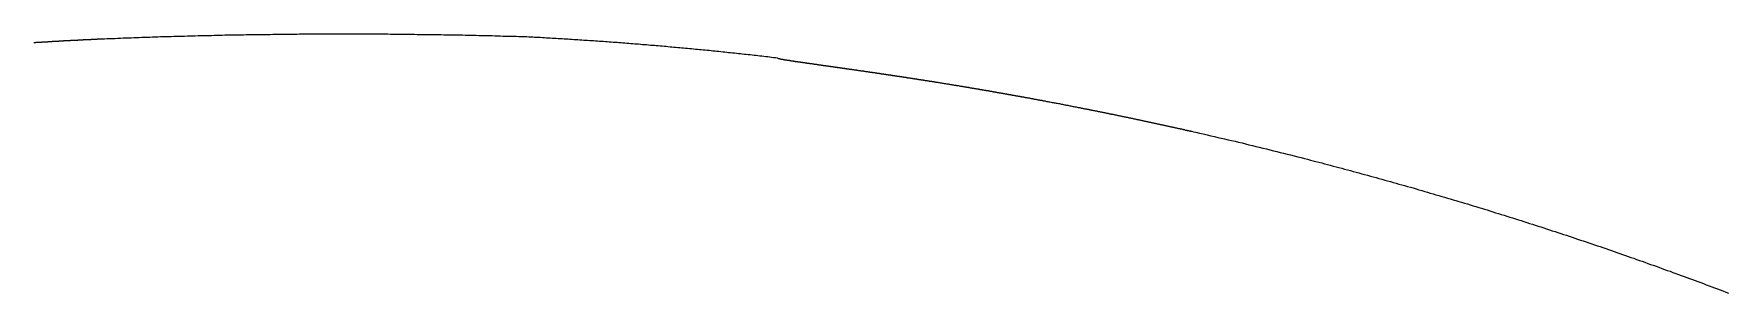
# Model space of a CAD drawing. Header units: millimetres. Extents: x 0 to 2438, y 0 to 1219.
# Drawn here: x 785.38 to 798.54, y 121.12 to 123.13 of the extents above; entities that cross this region are included whole.
import ezdxf

# ---------------------------------------------------------------- set-up
doc = ezdxf.new("R2010")
doc.units = ezdxf.units.MM
doc.layers.add('CUT', color=7, linetype='Continuous')

msp = doc.modelspace()

# ---------------------------------------------------------------- linework, layer by layer
at = {"layer": 'CUT'}
msp.add_lwpolyline([(785.377, 123.064), (785.378, 123.065), (785.379, 123.065), (785.38, 123.065), (785.381, 123.065), (785.383, 123.065), (785.384, 123.065), (785.385, 123.065), (785.386, 123.065), (785.387, 123.065), (785.388, 123.065), (785.39, 123.065), (785.392, 123.065), (785.393, 123.066), (785.396, 123.066), (785.398, 123.066), (785.4, 123.066), (785.402, 123.066), (785.404, 123.066), (785.406, 123.066), (785.408, 123.066), (785.41, 123.067), (785.412, 123.067), (785.414, 123.067), (785.416, 123.067), (785.418, 123.067), (785.42, 123.067), (785.422, 123.067), (785.424, 123.067), (785.426, 123.068), (785.428, 123.068), (785.43, 123.068), (785.432, 123.068), (785.434, 123.068), (785.436, 123.068), (785.438, 123.068), (785.44, 123.068), (785.442, 123.069), (785.444, 123.069), (785.446, 123.069), (785.448, 123.069), (785.45, 123.069), (785.452, 123.069), (785.454, 123.069), (785.455, 123.069), (785.456, 123.069), (785.456, 123.07), (785.457, 123.07), (785.458, 123.07), (785.458, 123.07), (785.459, 123.07), (785.46, 123.07), (785.461, 123.07), (785.462, 123.07), (785.462, 123.07), (785.463, 123.07), (785.464, 123.07), (785.465, 123.07), (785.466, 123.07), (785.466, 123.07), (785.467, 123.07), (785.468, 123.07), (785.469, 123.07), (785.47, 123.07), (785.47, 123.07), (785.471, 123.07), (785.472, 123.071), (785.473, 123.071), (785.474, 123.071), (785.474, 123.071), (785.475, 123.071), (785.476, 123.071), (785.477, 123.071), (785.478, 123.071), (785.478, 123.071), (785.479, 123.071), (785.48, 123.071), (785.481, 123.071), (785.482, 123.071), (785.482, 123.071), (785.483, 123.071), (785.484, 123.071), (785.485, 123.071), (785.486, 123.071), (785.486, 123.071), (785.487, 123.071), (785.488, 123.072), (785.489, 123.072), (785.49, 123.072), (785.49, 123.072), (785.491, 123.072), (785.492, 123.072), (785.493, 123.072), (785.494, 123.072), (785.495, 123.072), (785.495, 123.072), (785.496, 123.072), (785.497, 123.072), (785.498, 123.072), (785.499, 123.072), (785.499, 123.072), (785.5, 123.072), (785.501, 123.072), (785.502, 123.072), (785.503, 123.072), (785.503, 123.072), (785.504, 123.072), (785.505, 123.073), (785.506, 123.073), (785.507, 123.073), (785.507, 123.073), (785.508, 123.073), (785.509, 123.073), (785.51, 123.073), (785.511, 123.073), (785.511, 123.073), (785.512, 123.073), (785.513, 123.073), (785.514, 123.073), (785.515, 123.073), (785.515, 123.073), (785.516, 123.073), (785.517, 123.073), (785.518, 123.073), (785.519, 123.073), (785.519, 123.073), (785.52, 123.073), (785.521, 123.073), (785.522, 123.074), (785.523, 123.074), (785.523, 123.074), (785.524, 123.074), (785.525, 123.074), (785.526, 123.074), (785.527, 123.074), (785.527, 123.074), (785.528, 123.074), (785.529, 123.074), (785.53, 123.074), (785.531, 123.074), (785.532, 123.074), (785.533, 123.074), (785.535, 123.074), (785.537, 123.074), (785.538, 123.075), (785.54, 123.075), (785.541, 123.075), (785.543, 123.075), (785.544, 123.075), (785.546, 123.075), (785.548, 123.075), (785.549, 123.075), (785.551, 123.075), (785.552, 123.075), (785.554, 123.075), (785.555, 123.076), (785.557, 123.076), (785.558, 123.076), (785.56, 123.076), (785.561, 123.076), (785.563, 123.076), (785.565, 123.076), (785.566, 123.076), (785.568, 123.076), (785.569, 123.076), (785.571, 123.076), (785.572, 123.077), (785.574, 123.077), (785.576, 123.077), (785.577, 123.077), (785.579, 123.077), (785.58, 123.077), (785.581, 123.077), (785.582, 123.077), (785.582, 123.077), (785.583, 123.077), (785.584, 123.077), (785.584, 123.077), (785.585, 123.077), (785.586, 123.077), (785.587, 123.077), (785.588, 123.077), (785.588, 123.077), (785.589, 123.077), (785.59, 123.078), (785.59, 123.078), (785.591, 123.078), (785.592, 123.078), (785.593, 123.078), (785.593, 123.078), (785.594, 123.078), (785.595, 123.078), (785.596, 123.078), (785.596, 123.078), (785.597, 123.078), (785.598, 123.078), (785.599, 123.078), (785.599, 123.078), (785.6, 123.078), (785.601, 123.078), (785.602, 123.078), (785.602, 123.078), (785.603, 123.078), (785.604, 123.078), (785.605, 123.078), (785.605, 123.078), (785.606, 123.078), (785.607, 123.078), (785.608, 123.079), (785.608, 123.079), (785.609, 123.079), (785.61, 123.079), (785.611, 123.079), (785.611, 123.079), (785.612, 123.079), (785.613, 123.079), (785.614, 123.079), (785.614, 123.079), (785.615, 123.079), (785.616, 123.079), (785.617, 123.079), (785.617, 123.079), (785.618, 123.079), (785.619, 123.079), (785.62, 123.079), (785.62, 123.079), (785.621, 123.079), (785.622, 123.079), (785.623, 123.079), (785.623, 123.079), (785.624, 123.079), (785.625, 123.079), (785.626, 123.08), (785.626, 123.08), (785.627, 123.08), (785.628, 123.08), (785.628, 123.08), (785.629, 123.08), (785.63, 123.08), (785.631, 123.08), (785.631, 123.08), (785.632, 123.08), (785.633, 123.08), (785.634, 123.08), (785.634, 123.08), (785.635, 123.08), (785.636, 123.08), (785.637, 123.08), (785.637, 123.08), (785.638, 123.08), (785.639, 123.08), (785.64, 123.08), (785.64, 123.08), (785.641, 123.08), (785.642, 123.08), (785.643, 123.08), (785.643, 123.08), (785.644, 123.081), (785.645, 123.081), (785.646, 123.081), (785.646, 123.081), (785.647, 123.081), (785.648, 123.081), (785.649, 123.081), (785.649, 123.081), (785.65, 123.081), (785.651, 123.081), (785.652, 123.081), (785.653, 123.081), (785.654, 123.081), (785.656, 123.081), (785.657, 123.081), (785.659, 123.081), (785.66, 123.081), (785.662, 123.081), (785.663, 123.082), (785.664, 123.082), (785.666, 123.082), (785.667, 123.082), (785.669, 123.082), (785.67, 123.082), (785.672, 123.082), (785.673, 123.082), (785.674, 123.082), (785.676, 123.082), (785.677, 123.082), (785.679, 123.082), (785.68, 123.082), (785.682, 123.083), (785.683, 123.083), (785.684, 123.083), (785.686, 123.083), (785.687, 123.083), (785.689, 123.083), (785.69, 123.083), (785.692, 123.083), (785.693, 123.083), (785.695, 123.083), (785.696, 123.083), (785.697, 123.083), (785.698, 123.083), (785.699, 123.083), (785.699, 123.083), (785.7, 123.084), (785.701, 123.084), (785.701, 123.084), (785.702, 123.084), (785.703, 123.084), (785.704, 123.084), (785.704, 123.084), (785.705, 123.084), (785.706, 123.084), (785.706, 123.084), (785.707, 123.084), (785.708, 123.084), (785.708, 123.084), (785.709, 123.084), (785.71, 123.084), (785.71, 123.084), (785.711, 123.084), (785.712, 123.084), (785.712, 123.084), (785.713, 123.084), (785.714, 123.084), (785.714, 123.084), (785.715, 123.084), (785.716, 123.084), (785.717, 123.084), (785.717, 123.084), (785.718, 123.084), (785.719, 123.084), (785.719, 123.084), (785.72, 123.085), (785.721, 123.085), (785.721, 123.085), (785.722, 123.085), (785.723, 123.085), (785.723, 123.085), (785.724, 123.085), (785.725, 123.085), (785.725, 123.085), (785.726, 123.085), (785.727, 123.085), (785.728, 123.085), (785.728, 123.085), (785.729, 123.085), (785.73, 123.085), (785.73, 123.085), (785.731, 123.085), (785.732, 123.085), (785.732, 123.085), (785.733, 123.085), (785.734, 123.085), (785.734, 123.085), (785.735, 123.085), (785.736, 123.085), (785.736, 123.085), (785.737, 123.085), (785.738, 123.085), (785.738, 123.085), (785.739, 123.085), (785.74, 123.086), (785.741, 123.086), (785.741, 123.086), (785.742, 123.086), (785.743, 123.086), (785.743, 123.086), (785.744, 123.086), (785.745, 123.086), (785.745, 123.086), (785.746, 123.086), (785.747, 123.086), (785.747, 123.086), (785.748, 123.086), (785.749, 123.086), (785.749, 123.086), (785.75, 123.086), (785.751, 123.086), (785.751, 123.086), (785.752, 123.086), (785.753, 123.086), (785.754, 123.086), (785.754, 123.086), (785.755, 123.086), (785.756, 123.086), (785.756, 123.086), (785.757, 123.086), (785.758, 123.086), (785.758, 123.086), (785.759, 123.086), (785.76, 123.086), (785.76, 123.087), (785.761, 123.087), (785.762, 123.087), (785.762, 123.087), (785.763, 123.087), (785.764, 123.087), (785.765, 123.087), (785.767, 123.087), (785.768, 123.087), (785.769, 123.087), (785.771, 123.087), (785.772, 123.087), (785.773, 123.087), (785.774, 123.087), (785.776, 123.087), (785.777, 123.087), (785.778, 123.087), (785.779, 123.087), (785.781, 123.088), (785.782, 123.088), (785.783, 123.088), (785.784, 123.088), (785.786, 123.088), (785.787, 123.088), (785.788, 123.088), (785.789, 123.088), (785.791, 123.088), (785.792, 123.088), (785.793, 123.088), (785.794, 123.088), (785.796, 123.088), (785.797, 123.088), (785.798, 123.088), (785.799, 123.088), (785.801, 123.088), (785.802, 123.089), (785.803, 123.089), (785.804, 123.089), (785.804, 123.089), (785.805, 123.089), (785.805, 123.089), (785.806, 123.089), (785.806, 123.089), (785.807, 123.089), (785.808, 123.089), (785.808, 123.089), (785.809, 123.089), (785.809, 123.089), (785.81, 123.089), (785.81, 123.089), (785.811, 123.089), (785.812, 123.089), (785.812, 123.089), (785.813, 123.089), (785.813, 123.089), (785.814, 123.089), (785.814, 123.089), (785.815, 123.089), (785.816, 123.089), (785.816, 123.089), (785.817, 123.089), (785.817, 123.089), (785.818, 123.089), (785.818, 123.089), (785.819, 123.089), (785.82, 123.089), (785.82, 123.089), (785.821, 123.089), (785.821, 123.089), (785.822, 123.089), (785.822, 123.089), (785.823, 123.089), (785.823, 123.089), (785.824, 123.09), (785.825, 123.09), (785.825, 123.09), (785.826, 123.09), (785.826, 123.09), (785.827, 123.09), (785.827, 123.09), (785.828, 123.09), (785.829, 123.09), (785.829, 123.09), (785.83, 123.09), (785.83, 123.09), (785.831, 123.09), (785.831, 123.09), (785.832, 123.09), (785.833, 123.09), (785.833, 123.09), (785.834, 123.09), (785.834, 123.09), (785.835, 123.09), (785.835, 123.09), (785.836, 123.09), (785.836, 123.09), (785.837, 123.09), (785.838, 123.09), (785.838, 123.09), (785.839, 123.09), (785.839, 123.09), (785.84, 123.09), (785.84, 123.09), (785.841, 123.09), (785.842, 123.09), (785.842, 123.09), (785.843, 123.09), (785.843, 123.09), (785.844, 123.09), (785.844, 123.09), (785.845, 123.09), (785.845, 123.09), (785.846, 123.09), (785.847, 123.091), (785.847, 123.091), (785.848, 123.091), (785.848, 123.091), (785.849, 123.091), (785.849, 123.091), (785.85, 123.091), (785.851, 123.091), (785.851, 123.091), (785.852, 123.091), (785.852, 123.091), (785.853, 123.091), (785.853, 123.091), (785.854, 123.091), (785.855, 123.091), (785.855, 123.091), (785.856, 123.091), (785.856, 123.091), (785.857, 123.091), (785.857, 123.091), (785.858, 123.091), (785.859, 123.091), (785.859, 123.091), (785.86, 123.091), (785.86, 123.091), (785.861, 123.091), (785.862, 123.091), (785.862, 123.091), (785.863, 123.091), (785.864, 123.091), (785.864, 123.091), (785.865, 123.091), (785.865, 123.091), (785.866, 123.091), (785.867, 123.091), (785.867, 123.091), (785.868, 123.091), (785.869, 123.091), (785.869, 123.091), (785.87, 123.092), (785.87, 123.092), (785.871, 123.092), (785.872, 123.092), (785.872, 123.092), (785.873, 123.092), (785.873, 123.092), (785.874, 123.092), (785.875, 123.092), (785.875, 123.092), (785.876, 123.092), (785.877, 123.092), (785.877, 123.092), (785.877, 123.092), (785.877, 123.092), (785.877, 123.092), (785.878, 123.092), (785.878, 123.092), (785.878, 123.092), (785.878, 123.092), (785.878, 123.092), (785.878, 123.092), (785.878, 123.092), (785.878, 123.092), (785.878, 123.092), (785.878, 123.092), (785.878, 123.092), (785.878, 123.092), (785.878, 123.092), (785.878, 123.092), (785.878, 123.092), (785.878, 123.092), (785.878, 123.092), (785.879, 123.092), (785.879, 123.092), (785.879, 123.092), (785.879, 123.092), (785.879, 123.092), (785.879, 123.092), (785.879, 123.092), (785.879, 123.092), (785.879, 123.092), (785.879, 123.092), (785.879, 123.092), (785.879, 123.092), (785.879, 123.092), (785.879, 123.092), (785.879, 123.092), (785.879, 123.092), (785.88, 123.092), (785.88, 123.092), (785.88, 123.092), (785.88, 123.092), (785.88, 123.092), (785.88, 123.092), (785.88, 123.092), (785.88, 123.092), (785.88, 123.092), (785.88, 123.092), (785.88, 123.092), (785.88, 123.092), (785.88, 123.092), (785.88, 123.092), (785.88, 123.092), (785.88, 123.092), (785.88, 123.092), (785.881, 123.092), (785.881, 123.092), (785.881, 123.092), (785.881, 123.092), (785.881, 123.092), (785.881, 123.092), (785.881, 123.092), (785.881, 123.092), (785.881, 123.092), (785.881, 123.092), (785.881, 123.092), (785.881, 123.092), (785.881, 123.092), (785.881, 123.092), (785.881, 123.092), (785.881, 123.092), (785.882, 123.092), (785.882, 123.092), (785.882, 123.092), (785.882, 123.092), (785.882, 123.092), (785.882, 123.092), (785.882, 123.092), (785.882, 123.092), (785.882, 123.092), (785.882, 123.092), (785.882, 123.092), (785.882, 123.092), (785.882, 123.092), (785.882, 123.092), (785.882, 123.092), (785.882, 123.092), (785.883, 123.092), (785.883, 123.092), (785.883, 123.092), (785.883, 123.092), (785.883, 123.092), (785.883, 123.092), (785.883, 123.092), (785.883, 123.092), (785.883, 123.092), (785.883, 123.092), (785.883, 123.092), (785.883, 123.092), (785.883, 123.092), (785.883, 123.092), (785.883, 123.092), (785.883, 123.092), (785.883, 123.092), (785.884, 123.092), (785.884, 123.092), (785.884, 123.092), (785.884, 123.092), (785.884, 123.092), (785.884, 123.092), (785.884, 123.092), (785.884, 123.092), (785.884, 123.092), (785.884, 123.092), (785.884, 123.092), (785.884, 123.092), (785.884, 123.092), (785.884, 123.092), (785.884, 123.092), (785.884, 123.092), (785.885, 123.092), (785.885, 123.092), (785.905, 123.093), (785.926, 123.094), (785.947, 123.095), (785.968, 123.096), (785.989, 123.096), (786.009, 123.097), (786.03, 123.098), (786.051, 123.099), (786.072, 123.1), (786.092, 123.1), (786.113, 123.101), (786.134, 123.102), (786.155, 123.103), (786.176, 123.103), (786.196, 123.104), (786.217, 123.105), (786.238, 123.106), (786.259, 123.106), (786.28, 123.107), (786.3, 123.108), (786.321, 123.108), (786.342, 123.109), (786.363, 123.11), (786.384, 123.11), (786.404, 123.111), (786.425, 123.112), (786.446, 123.112), (786.467, 123.113), (786.488, 123.113), (786.508, 123.114), (786.529, 123.115), (786.55, 123.115), (786.571, 123.116), (786.592, 123.116), (786.612, 123.117), (786.633, 123.117), (786.654, 123.118), (786.675, 123.118), (786.696, 123.119), (786.716, 123.119), (786.737, 123.12), (786.758, 123.12), (786.779, 123.121), (786.8, 123.121), (786.82, 123.122), (786.841, 123.122), (786.862, 123.123), (786.883, 123.123), (786.903, 123.123), (786.924, 123.124), (786.945, 123.124), (786.966, 123.125), (786.987, 123.125), (787.007, 123.125), (787.028, 123.126), (787.049, 123.126), (787.07, 123.126), (787.091, 123.127), (787.111, 123.127), (787.132, 123.127), (787.153, 123.127), (787.174, 123.128), (787.195, 123.128), (787.215, 123.128), (787.236, 123.129), (787.257, 123.129), (787.278, 123.129), (787.299, 123.129), (787.319, 123.13), (787.34, 123.13), (787.361, 123.13), (787.382, 123.13), (787.403, 123.13), (787.423, 123.13), (787.444, 123.131), (787.465, 123.131), (787.486, 123.131), (787.507, 123.131), (787.527, 123.131), (787.548, 123.131), (787.569, 123.131), (787.59, 123.131), (787.61, 123.132), (787.631, 123.132), (787.652, 123.132), (787.673, 123.132), (787.694, 123.132), (787.714, 123.132), (787.735, 123.132), (787.756, 123.132), (787.777, 123.132), (787.798, 123.132), (787.818, 123.132), (787.839, 123.132), (787.86, 123.132), (787.881, 123.132), (787.902, 123.132), (787.922, 123.132), (787.943, 123.132), (787.964, 123.132), (787.985, 123.132), (788.006, 123.131), (788.026, 123.131), (788.047, 123.131), (788.068, 123.131), (788.089, 123.131), (788.11, 123.131), (788.13, 123.131), (788.151, 123.13), (788.172, 123.13), (788.193, 123.13), (788.213, 123.13), (788.234, 123.13), (788.255, 123.13), (788.276, 123.129), (788.297, 123.129), (788.317, 123.129), (788.338, 123.129), (788.359, 123.128), (788.38, 123.128), (788.401, 123.128), (788.421, 123.128), (788.442, 123.127), (788.463, 123.127), (788.484, 123.127), (788.505, 123.126), (788.525, 123.126), (788.546, 123.126), (788.567, 123.125), (788.588, 123.125), (788.608, 123.125), (788.629, 123.124), (788.65, 123.124), (788.671, 123.124), (788.692, 123.123), (788.712, 123.123), (788.733, 123.122), (788.754, 123.122), (788.775, 123.121), (788.796, 123.121), (788.816, 123.121), (788.837, 123.12), (788.858, 123.12), (788.879, 123.119), (788.899, 123.119), (788.92, 123.118), (788.941, 123.118), (788.962, 123.117), (788.983, 123.117), (789.003, 123.116), (789.024, 123.115), (789.045, 123.115), (789.066, 123.114), (789.087, 123.114), (789.107, 123.113), (789.128, 123.113), (789.149, 123.112), (789.17, 123.111), (789.19, 123.111), (789.211, 123.11), (789.227, 123.109), (789.242, 123.109), (789.257, 123.108), (789.272, 123.107), (789.288, 123.106), (789.303, 123.105), (789.318, 123.105), (789.333, 123.104), (789.349, 123.103), (789.364, 123.102), (789.379, 123.101), (789.394, 123.1), (789.41, 123.099), (789.425, 123.098), (789.44, 123.098), (789.455, 123.097), (789.471, 123.096), (789.486, 123.095), (789.501, 123.094), (789.517, 123.093), (789.532, 123.092), (789.547, 123.091), (789.562, 123.09), (789.578, 123.089), (789.593, 123.088), (789.608, 123.087), (789.623, 123.086), (789.639, 123.085), (789.654, 123.084), (789.669, 123.083), (789.684, 123.082), (789.7, 123.081), (789.715, 123.08), (789.73, 123.079), (789.745, 123.078), (789.761, 123.077), (789.776, 123.076), (789.791, 123.075), (789.806, 123.074), (789.822, 123.073), (789.837, 123.072), (789.852, 123.07), (789.867, 123.069), (789.883, 123.068), (789.898, 123.067), (789.913, 123.066), (789.928, 123.065), (789.944, 123.064), (789.959, 123.062), (789.974, 123.061), (789.989, 123.06), (790.005, 123.059), (790.02, 123.058), (790.035, 123.056), (790.05, 123.055), (790.066, 123.054), (790.081, 123.053), (790.096, 123.052), (790.111, 123.05), (790.127, 123.049), (790.142, 123.048), (790.157, 123.047), (790.172, 123.045), (790.188, 123.044), (790.203, 123.043), (790.218, 123.041), (790.233, 123.04), (790.248, 123.039), (790.264, 123.038), (790.279, 123.036), (790.294, 123.035), (790.309, 123.034), (790.325, 123.032), (790.34, 123.031), (790.355, 123.029), (790.37, 123.028), (790.386, 123.027), (790.401, 123.025), (790.416, 123.024), (790.431, 123.022), (790.446, 123.021), (790.462, 123.02), (790.477, 123.018), (790.492, 123.017), (790.507, 123.015), (790.523, 123.014), (790.538, 123.012), (790.553, 123.011), (790.568, 123.009), (790.583, 123.008), (790.599, 123.007), (790.614, 123.005), (790.629, 123.004), (790.644, 123.002), (790.659, 123), (790.675, 122.999), (790.69, 122.997), (790.705, 122.996), (790.72, 122.994), (790.735, 122.993), (790.751, 122.991), (790.766, 122.99), (790.781, 122.988), (790.796, 122.986), (790.811, 122.985), (790.827, 122.983), (790.842, 122.982), (790.857, 122.98), (790.872, 122.978), (790.887, 122.977), (790.903, 122.975), (790.918, 122.973), (790.933, 122.972), (790.948, 122.97), (790.963, 122.968), (790.979, 122.967), (790.994, 122.965), (791.009, 122.963), (791.024, 122.962), (791.039, 122.96), (791.055, 122.958), (791.07, 122.956), (791.085, 122.955), (791.1, 122.953), (791.115, 122.951), (791.13, 122.949), (791.146, 122.948), (791.161, 122.946), (791.161, 122.946), (791.161, 122.946), (791.161, 122.946), (791.161, 122.946), (791.161, 122.946), (791.161, 122.946), (791.161, 122.946), (791.161, 122.946), (791.161, 122.946), (791.161, 122.946), (791.161, 122.946), (791.161, 122.946), (791.161, 122.946), (791.161, 122.946), (791.161, 122.946), (791.161, 122.946), (791.161, 122.946), (791.161, 122.946), (791.161, 122.946), (791.161, 122.946), (791.161, 122.946), (791.161, 122.946), (791.161, 122.946), (791.161, 122.946), (791.161, 122.946), (791.161, 122.946), (791.161, 122.946), (791.161, 122.946), (791.161, 122.946), (791.161, 122.946), (791.161, 122.946), (791.161, 122.946), (791.161, 122.946), (791.161, 122.946), (791.161, 122.946), (791.161, 122.946), (791.161, 122.946), (791.161, 122.946), (791.16, 122.946), (791.16, 122.946), (791.16, 122.946), (791.16, 122.946), (791.16, 122.946), (791.16, 122.946), (791.16, 122.946), (791.16, 122.946), (791.16, 122.946), (791.16, 122.946), (791.16, 122.946), (791.16, 122.946), (791.16, 122.946), (791.16, 122.946), (791.16, 122.946), (791.16, 122.946), (791.16, 122.946), (791.16, 122.946), (791.16, 122.946), (791.16, 122.946), (791.16, 122.946), (791.16, 122.946), (791.16, 122.946), (791.16, 122.946), (791.16, 122.946), (791.16, 122.946), (791.16, 122.946), (791.16, 122.946), (791.16, 122.946), (791.16, 122.946), (791.16, 122.946), (791.16, 122.946), (791.16, 122.946), (791.16, 122.946), (791.16, 122.946), (791.16, 122.946), (791.16, 122.946), (791.16, 122.946), (791.16, 122.946), (791.16, 122.946), (791.16, 122.946), (791.16, 122.946), (791.16, 122.946), (791.16, 122.946), (791.16, 122.946), (791.16, 122.946), (791.16, 122.946), (791.16, 122.946), (791.16, 122.945), (791.16, 122.945), (791.16, 122.945), (791.16, 122.945), (791.16, 122.945), (791.16, 122.945), (791.16, 122.945), (791.16, 122.945), (791.16, 122.945), (791.16, 122.945), (791.16, 122.945), (791.16, 122.945), (791.16, 122.945), (791.16, 122.945), (791.16, 122.945), (791.16, 122.945), (791.16, 122.945), (791.16, 122.945), (791.16, 122.945), (791.16, 122.945), (791.16, 122.945), (791.16, 122.945), (791.16, 122.945), (791.16, 122.945), (791.16, 122.945), (791.16, 122.945), (791.16, 122.945), (791.16, 122.945), (791.16, 122.945), (791.16, 122.945), (791.16, 122.945), (791.16, 122.945), (791.16, 122.945), (791.16, 122.945), (791.16, 122.945), (791.16, 122.945), (791.16, 122.945), (791.16, 122.945), (791.16, 122.945), (791.16, 122.945), (791.16, 122.945), (791.16, 122.945), (791.16, 122.945), (791.16, 122.945), (791.16, 122.945), (791.16, 122.945), (791.16, 122.945), (791.16, 122.945), (791.16, 122.945), (791.16, 122.945), (791.16, 122.945), (791.16, 122.945), (791.16, 122.945), (791.16, 122.945), (791.16, 122.945), (791.16, 122.945), (791.16, 122.945), (791.16, 122.945), (791.16, 122.945), (791.16, 122.945), (791.16, 122.945), (791.16, 122.945), (791.16, 122.945), (791.16, 122.945), (791.16, 122.945), (791.16, 122.945), (791.16, 122.945), (791.16, 122.945), (791.16, 122.945), (791.16, 122.945), (791.16, 122.945), (791.16, 122.945), (791.16, 122.945), (791.16, 122.945), (791.16, 122.945), (791.16, 122.945), (791.16, 122.945), (791.16, 122.945), (791.16, 122.945), (791.16, 122.945), (791.16, 122.945), (791.16, 122.945), (791.16, 122.945), (791.16, 122.945), (791.16, 122.945), (791.16, 122.945), (791.16, 122.945), (791.16, 122.945), (791.16, 122.945), (791.16, 122.945), (791.16, 122.945), (791.16, 122.945), (791.16, 122.945), (791.16, 122.945), (791.16, 122.945), (791.16, 122.945), (791.16, 122.945), (791.16, 122.945), (791.16, 122.945), (791.16, 122.945), (791.16, 122.945), (791.16, 122.945), (791.16, 122.945), (791.16, 122.945), (791.16, 122.945), (791.16, 122.945), (791.16, 122.945), (791.16, 122.945), (791.16, 122.945), (791.16, 122.945), (791.16, 122.945), (791.16, 122.945), (791.16, 122.945), (791.16, 122.945), (791.16, 122.945), (791.16, 122.945), (791.16, 122.945), (791.16, 122.945), (791.16, 122.945), (791.16, 122.945), (791.16, 122.945), (791.16, 122.945), (791.16, 122.945), (791.16, 122.945), (791.16, 122.945), (791.16, 122.945), (791.16, 122.945), (791.16, 122.945), (791.16, 122.945), (791.16, 122.945), (791.16, 122.945), (791.16, 122.945), (791.16, 122.945), (791.16, 122.945), (791.16, 122.945), (791.16, 122.945), (791.16, 122.945), (791.16, 122.945), (791.16, 122.944), (791.16, 122.944), (791.16, 122.944), (791.16, 122.944), (791.16, 122.944), (791.16, 122.944), (791.16, 122.944), (791.16, 122.944), (791.16, 122.944), (791.16, 122.944), (791.16, 122.944), (791.16, 122.944), (791.16, 122.944), (791.16, 122.944), (791.16, 122.944), (791.16, 122.944), (791.16, 122.944), (791.16, 122.944), (791.16, 122.944), (791.16, 122.944), (791.16, 122.944), (791.16, 122.944), (791.16, 122.944), (791.16, 122.944), (791.16, 122.944), (791.16, 122.944), (791.16, 122.944), (791.16, 122.944), (791.16, 122.944), (791.16, 122.944), (791.16, 122.944), (791.16, 122.944), (791.16, 122.944), (791.16, 122.944), (791.16, 122.944), (791.16, 122.944), (791.16, 122.944), (791.16, 122.944), (791.16, 122.944), (791.16, 122.944), (791.16, 122.944), (791.16, 122.944), (791.16, 122.944), (791.16, 122.944), (791.16, 122.944), (791.16, 122.944), (791.16, 122.944), (791.16, 122.944), (791.16, 122.944), (791.16, 122.944), (791.16, 122.944), (791.16, 122.944), (791.16, 122.944), (791.16, 122.944), (791.16, 122.944), (791.16, 122.944), (791.16, 122.944), (791.16, 122.944), (791.16, 122.944), (791.16, 122.944), (791.16, 122.944), (791.16, 122.944), (791.16, 122.944), (791.16, 122.944), (791.16, 122.944), (791.16, 122.944), (791.16, 122.944), (791.16, 122.944), (791.16, 122.944), (791.161, 122.944), (791.161, 122.944), (791.161, 122.944), (791.161, 122.944), (791.161, 122.944), (791.161, 122.944), (791.161, 122.944), (791.161, 122.944), (791.161, 122.944), (791.161, 122.944), (791.161, 122.944), (791.161, 122.944), (791.161, 122.944), (791.161, 122.944), (791.161, 122.944), (791.161, 122.944), (791.161, 122.944), (791.161, 122.944), (791.161, 122.944), (791.161, 122.944), (791.161, 122.944), (791.161, 122.944), (791.161, 122.944), (791.161, 122.944), (791.161, 122.944), (791.161, 122.943), (791.161, 122.943), (791.161, 122.943), (791.161, 122.943), (791.161, 122.943), (791.161, 122.943), (791.161, 122.943), (791.161, 122.943), (791.161, 122.943), (791.161, 122.943), (791.161, 122.943), (791.161, 122.943), (791.161, 122.943), (791.161, 122.943), (791.161, 122.943), (791.161, 122.943), (791.161, 122.943), (791.161, 122.943), (791.161, 122.943), (791.161, 122.943), (791.161, 122.943), (791.161, 122.943), (791.161, 122.943), (791.161, 122.943), (791.161, 122.943), (791.161, 122.943), (791.161, 122.943), (791.162, 122.943), (791.162, 122.943), (791.162, 122.943), (791.162, 122.943), (791.162, 122.943), (791.162, 122.943), (791.162, 122.943), (791.162, 122.943), (791.162, 122.943), (791.162, 122.943), (791.162, 122.943), (791.162, 122.943), (791.162, 122.943), (791.162, 122.943), (791.162, 122.943), (791.162, 122.943), (791.162, 122.943), (791.162, 122.943), (791.162, 122.943), (791.162, 122.943), (791.162, 122.943), (791.162, 122.943), (791.162, 122.943), (791.162, 122.943), (791.162, 122.943), (791.162, 122.943), (791.162, 122.943), (791.162, 122.943), (791.162, 122.943), (791.162, 122.943), (791.162, 122.943), (791.162, 122.943), (791.162, 122.943), (791.162, 122.943), (791.162, 122.943), (791.162, 122.943), (791.162, 122.943), (791.163, 122.943), (791.163, 122.943), (791.163, 122.943), (791.163, 122.943), (791.163, 122.943), (791.163, 122.943), (791.163, 122.943), (791.163, 122.943), (791.163, 122.943), (791.163, 122.943), (791.163, 122.943), (791.163, 122.943), (791.163, 122.943), (791.163, 122.943), (791.163, 122.943), (791.163, 122.943), (791.163, 122.943), (791.163, 122.942), (791.163, 122.942), (791.163, 122.942), (791.163, 122.942), (791.163, 122.942), (791.163, 122.942), (791.163, 122.942), (791.163, 122.942), (791.163, 122.942), (791.163, 122.942), (791.163, 122.942), (791.163, 122.942), (791.163, 122.942), (791.164, 122.942), (791.164, 122.942), (791.164, 122.942), (791.164, 122.942), (791.164, 122.942), (791.164, 122.942), (791.164, 122.942), (791.164, 122.942), (791.164, 122.942), (791.164, 122.942), (791.164, 122.942), (791.164, 122.942), (791.164, 122.942), (791.164, 122.942), (791.164, 122.942), (791.164, 122.942), (791.164, 122.942), (791.164, 122.942), (791.164, 122.942), (791.164, 122.942), (791.164, 122.942), (791.164, 122.942), (791.164, 122.942), (791.164, 122.942), (791.165, 122.942), (791.165, 122.942), (791.165, 122.942), (791.165, 122.942), (791.165, 122.942), (791.165, 122.942), (791.165, 122.942), (791.165, 122.942), (791.165, 122.942), (791.165, 122.942), (791.165, 122.942), (791.165, 122.942), (791.165, 122.942), (791.165, 122.942), (791.165, 122.942), (791.165, 122.942), (791.165, 122.942), (791.165, 122.942), (791.165, 122.942), (791.165, 122.942), (791.165, 122.942), (791.166, 122.942), (791.166, 122.942), (791.166, 122.942), (791.166, 122.942), (791.166, 122.942), (791.166, 122.942), (791.166, 122.942), (791.166, 122.942), (791.166, 122.942), (791.166, 122.941), (791.166, 122.941), (791.166, 122.941), (791.166, 122.941), (791.166, 122.941), (791.166, 122.941), (791.166, 122.941), (791.167, 122.941), (791.167, 122.941), (791.167, 122.941), (791.167, 122.941), (791.167, 122.941), (791.168, 122.941), (791.168, 122.941), (791.168, 122.941), (791.168, 122.941), (791.168, 122.941), (791.168, 122.941), (791.169, 122.941), (791.169, 122.941), (791.169, 122.941), (791.169, 122.941), (791.169, 122.94), (791.17, 122.94), (791.17, 122.94), (791.17, 122.94), (791.17, 122.94), (791.171, 122.94), (791.171, 122.94), (791.171, 122.94), (791.171, 122.94), (791.171, 122.94), (791.172, 122.94), (791.172, 122.94), (791.172, 122.94), (791.172, 122.94), (791.173, 122.94), (791.173, 122.94), (791.173, 122.94), (791.173, 122.94), (791.173, 122.94), (791.173, 122.94), (791.174, 122.939), (791.174, 122.939), (791.174, 122.939), (791.174, 122.939), (791.174, 122.939), (791.174, 122.939), (791.175, 122.939), (791.175, 122.939), (791.175, 122.939), (791.175, 122.939), (791.175, 122.939), (791.175, 122.939), (791.176, 122.939), (791.176, 122.939), (791.176, 122.939), (791.176, 122.939), (791.176, 122.939), (791.176, 122.939), (791.177, 122.939), (791.177, 122.939), (791.177, 122.939), (791.177, 122.939), (791.177, 122.939), (791.178, 122.939), (791.178, 122.938), (791.178, 122.938), (791.178, 122.938), (791.178, 122.938), (791.179, 122.938), (791.179, 122.938), (791.179, 122.938), (791.179, 122.938), (791.179, 122.938), (791.18, 122.938), (791.18, 122.938), (791.18, 122.938), (791.18, 122.938), (791.18, 122.938), (791.181, 122.938), (791.181, 122.938), (791.181, 122.938), (791.181, 122.938), (791.181, 122.938), (791.182, 122.938), (791.182, 122.938), (791.182, 122.938), (791.182, 122.938), (791.182, 122.938), (791.183, 122.937), (791.183, 122.937), (791.183, 122.937), (791.183, 122.937), (791.183, 122.937), (791.184, 122.937), (791.184, 122.937), (791.184, 122.937), (791.184, 122.937), (791.185, 122.937), (791.185, 122.937), (791.185, 122.937), (791.185, 122.937), (791.185, 122.937), (791.186, 122.937), (791.186, 122.937), (791.186, 122.937), (791.186, 122.937), (791.187, 122.937), (791.187, 122.937), (791.187, 122.937), (791.187, 122.937), (791.188, 122.936), (791.188, 122.936), (791.188, 122.936), (791.188, 122.936), (791.188, 122.936), (791.189, 122.936), (791.189, 122.936), (791.189, 122.936), (791.189, 122.936), (791.19, 122.936), (791.19, 122.936), (791.19, 122.936), (791.19, 122.936), (791.191, 122.936), (791.191, 122.936), (791.191, 122.936), (791.191, 122.936), (791.192, 122.936), (791.192, 122.936), (791.192, 122.936), (791.192, 122.936), (791.193, 122.935), (791.193, 122.935), (791.193, 122.935), (791.193, 122.935), (791.194, 122.935), (791.194, 122.935), (791.194, 122.935), (791.194, 122.935), (791.195, 122.935), (791.195, 122.935), (791.195, 122.935), (791.195, 122.935), (791.196, 122.935), (791.196, 122.935), (791.196, 122.935), (791.197, 122.935), (791.197, 122.935), (791.197, 122.935), (791.197, 122.935), (791.198, 122.935), (791.198, 122.934), (791.198, 122.934), (791.198, 122.934), (791.199, 122.934), (791.199, 122.934), (791.199, 122.934), (791.2, 122.934), (791.2, 122.934), (791.2, 122.934), (791.2, 122.934), (791.201, 122.934), (791.201, 122.934), (791.201, 122.934), (791.202, 122.934), (791.202, 122.934), (791.202, 122.934), (791.202, 122.934), (791.203, 122.934), (791.203, 122.934), (791.203, 122.934), (791.204, 122.933), (791.204, 122.933), (791.204, 122.933), (791.204, 122.933), (791.205, 122.933), (791.205, 122.933), (791.205, 122.933), (791.206, 122.933), (791.206, 122.933), (791.206, 122.933), (791.207, 122.933), (791.207, 122.933), (791.207, 122.933), (791.208, 122.933), (791.208, 122.933), (791.208, 122.933), (791.208, 122.933), (791.209, 122.933), (791.209, 122.933), (791.209, 122.932), (791.21, 122.932), (791.21, 122.932), (791.21, 122.932), (791.211, 122.932), (791.211, 122.932), (791.211, 122.932), (791.212, 122.932), (791.212, 122.932), (791.212, 122.932), (791.213, 122.932), (791.213, 122.932), (791.213, 122.932), (791.214, 122.932), (791.214, 122.932), (791.214, 122.932), (791.214, 122.932), (791.215, 122.932), (791.215, 122.931), (791.215, 122.931), (791.216, 122.931), (791.216, 122.931), (791.216, 122.931), (791.217, 122.931), (791.217, 122.931), (791.217, 122.931), (791.218, 122.931), (791.218, 122.931), (791.218, 122.931), (791.219, 122.931), (791.219, 122.931), (791.22, 122.931), (791.22, 122.931), (791.22, 122.931), (791.22, 122.931), (791.221, 122.931), (791.221, 122.93), (791.222, 122.93), (791.223, 122.93), (791.224, 122.93), (791.226, 122.93), (791.227, 122.93), (791.228, 122.929), (791.229, 122.929), (791.23, 122.929), (791.231, 122.929), (791.232, 122.929), (791.233, 122.928), (791.234, 122.928), (791.236, 122.928), (791.237, 122.928), (791.238, 122.928), (791.239, 122.928), (791.24, 122.927), (791.242, 122.927), (791.243, 122.927), (791.244, 122.927), (791.245, 122.927), (791.246, 122.926), (791.248, 122.926), (791.249, 122.926), (791.25, 122.926), (791.251, 122.926), (791.253, 122.925), (791.254, 122.925), (791.255, 122.925), (791.257, 122.925), (791.258, 122.925), (791.259, 122.924), (791.26, 122.924), (791.261, 122.924), (791.262, 122.924), (791.263, 122.924), (791.264, 122.924), (791.264, 122.924), (791.265, 122.923), (791.266, 122.923), (791.267, 122.923), (791.268, 122.923), (791.269, 122.923), (791.27, 122.923), (791.271, 122.923), (791.271, 122.923), (791.272, 122.922), (791.273, 122.922), (791.274, 122.922), (791.275, 122.922), (791.276, 122.922), (791.277, 122.922), (791.278, 122.922), (791.278, 122.921), (791.279, 122.921), (791.28, 122.921), (791.281, 122.921), (791.282, 122.921), (791.283, 122.921), (791.284, 122.921), (791.284, 122.921), (791.285, 122.92), (791.286, 122.92), (791.287, 122.92), (791.288, 122.92), (791.289, 122.92), (791.29, 122.92), (791.291, 122.92), (791.291, 122.92), (791.292, 122.919), (791.293, 122.919), (791.294, 122.919), (791.295, 122.919), (791.296, 122.919), (791.297, 122.919), (791.298, 122.919), (791.298, 122.918), (791.299, 122.918), (791.3, 122.918), (791.301, 122.918), (791.302, 122.918), (791.303, 122.918), (791.304, 122.918), (791.305, 122.918), (791.305, 122.917), (791.306, 122.917), (791.307, 122.917), (791.308, 122.917), (791.309, 122.917), (791.31, 122.917), (791.311, 122.917), (791.312, 122.917), (791.312, 122.916), (791.313, 122.916), (791.314, 122.916), (791.315, 122.916), (791.316, 122.916), (791.317, 122.916), (791.318, 122.916), (791.319, 122.916), (791.319, 122.915), (791.32, 122.915), (791.321, 122.915), (791.322, 122.915), (791.323, 122.915), (791.324, 122.915), (791.325, 122.915), (791.326, 122.914), (791.326, 122.914), (791.327, 122.914), (791.328, 122.914), (791.329, 122.914), (791.33, 122.914), (791.331, 122.914), (791.332, 122.914), (791.333, 122.913), (791.334, 122.913), (791.334, 122.913), (791.335, 122.913), (791.336, 122.913), (791.337, 122.913), (791.338, 122.913), (791.339, 122.913), (791.34, 122.912), (791.341, 122.912), (791.341, 122.912), (791.342, 122.912), (791.343, 122.912), (791.344, 122.912), (791.345, 122.912), (791.346, 122.912), (791.347, 122.911), (791.348, 122.911), (791.348, 122.911), (791.349, 122.911), (791.35, 122.911), (791.351, 122.911), (791.352, 122.911), (791.353, 122.911), (791.354, 122.91), (791.355, 122.91), (791.355, 122.91), (791.356, 122.91), (791.357, 122.91), (791.358, 122.91), (791.359, 122.91), (791.36, 122.91), (791.361, 122.909), (791.362, 122.909), (791.362, 122.909), (791.363, 122.909), (791.364, 122.909), (791.365, 122.909), (791.366, 122.909), (791.367, 122.909), (791.368, 122.908), (791.369, 122.908), (791.37, 122.908), (791.37, 122.908), (791.371, 122.908), (791.372, 122.908), (791.373, 122.908), (791.374, 122.908), (791.375, 122.907), (791.376, 122.907), (791.377, 122.907), (791.377, 122.907), (791.378, 122.907), (791.379, 122.907), (791.38, 122.907), (791.381, 122.906), (791.382, 122.906), (791.383, 122.906), (791.384, 122.906), (791.384, 122.906), (791.385, 122.906), (791.386, 122.906), (791.387, 122.906), (791.388, 122.905), (791.389, 122.905), (791.39, 122.905), (791.391, 122.905), (791.392, 122.905), (791.392, 122.905), (791.393, 122.905), (791.394, 122.905), (791.395, 122.904), (791.396, 122.904), (791.397, 122.904), (791.398, 122.904), (791.399, 122.904), (791.399, 122.904), (791.4, 122.904), (791.401, 122.904), (791.402, 122.903), (791.403, 122.903), (791.404, 122.903), (791.405, 122.903), (791.406, 122.903), (791.407, 122.903), (791.407, 122.903), (791.408, 122.903), (791.409, 122.902), (791.41, 122.902), (791.411, 122.902), (791.412, 122.902), (791.413, 122.902), (791.414, 122.902), (791.414, 122.902), (791.415, 122.902), (791.416, 122.901), (791.417, 122.901), (791.418, 122.901), (791.419, 122.901), (791.42, 122.901), (791.421, 122.901), (791.422, 122.901), (791.422, 122.901), (791.423, 122.9), (791.424, 122.9), (791.425, 122.9), (791.425, 122.9), (791.426, 122.9), (791.428, 122.9), (791.429, 122.9), (791.432, 122.899), (791.434, 122.899), (791.436, 122.899), (791.439, 122.898), (791.441, 122.898), (791.443, 122.898), (791.445, 122.897), (791.447, 122.897), (791.449, 122.897), (791.452, 122.896), (791.454, 122.896), (791.456, 122.896), (791.458, 122.896), (791.46, 122.895), (791.462, 122.895), (791.465, 122.895), (791.467, 122.894), (791.469, 122.894), (791.471, 122.894), (791.473, 122.893), (791.476, 122.893), (791.478, 122.893), (791.48, 122.892), (791.482, 122.892), (791.484, 122.892), (791.486, 122.892), (791.489, 122.891), (791.491, 122.891), (791.493, 122.891), (791.495, 122.89), (791.497, 122.89), (791.499, 122.89), (791.5, 122.89), (791.501, 122.889), (791.502, 122.889), (791.504, 122.889), (791.505, 122.889), (791.506, 122.889), (791.508, 122.889), (791.509, 122.888), (791.51, 122.888), (791.512, 122.888), (791.513, 122.888), (791.514, 122.888), (791.515, 122.887), (791.517, 122.887), (791.518, 122.887), (791.519, 122.887), (791.521, 122.887), (791.522, 122.886), (791.523, 122.886), (791.525, 122.886), (791.526, 122.886), (791.527, 122.886), (791.528, 122.886), (791.53, 122.885), (791.531, 122.885), (791.532, 122.885), (791.534, 122.885), (791.535, 122.885), (791.536, 122.884), (791.537, 122.884), (791.539, 122.884), (791.54, 122.884), (791.541, 122.884), (791.543, 122.884), (791.544, 122.883), (791.545, 122.883), (791.547, 122.883), (791.548, 122.883), (791.549, 122.883), (791.55, 122.882), (791.552, 122.882), (791.553, 122.882), (791.554, 122.882), (791.556, 122.882), (791.557, 122.882), (791.558, 122.881), (791.56, 122.881), (791.561, 122.881), (791.562, 122.881), (791.563, 122.881), (791.565, 122.88), (791.566, 122.88), (791.567, 122.88), (791.569, 122.88), (791.57, 122.88), (791.571, 122.88), (791.572, 122.879), (791.574, 122.879), (791.575, 122.879), (791.576, 122.879), (791.578, 122.879), (791.579, 122.878), (791.58, 122.878), (791.582, 122.878), (791.583, 122.878), (791.584, 122.878), (791.585, 122.878), (791.587, 122.877), (791.588, 122.877), (791.589, 122.877), (791.591, 122.877), (791.592, 122.877), (791.593, 122.876), (791.595, 122.876), (791.596, 122.876), (791.597, 122.876), (791.598, 122.876), (791.6, 122.875), (791.601, 122.875), (791.602, 122.875), (791.604, 122.875), (791.605, 122.875), (791.606, 122.875), (791.608, 122.874), (791.609, 122.874), (791.61, 122.874), (791.611, 122.874), (791.613, 122.874), (791.614, 122.873), (791.615, 122.873), (791.617, 122.873), (791.618, 122.873), (791.619, 122.873), (791.62, 122.873), (791.622, 122.872), (791.623, 122.872), (791.624, 122.872), (791.626, 122.872), (791.627, 122.872), (791.628, 122.871), (791.63, 122.871), (791.631, 122.871), (791.632, 122.871), (791.633, 122.871), (791.635, 122.871), (791.636, 122.87), (791.637, 122.87), (791.639, 122.87), (791.64, 122.87), (791.641, 122.87), (791.643, 122.869), (791.644, 122.869), (791.645, 122.869), (791.646, 122.869), (791.648, 122.869), (791.649, 122.868), (791.65, 122.868), (791.652, 122.868), (791.653, 122.868), (791.654, 122.868), (791.656, 122.868), (791.657, 122.867), (791.658, 122.867), (791.659, 122.867), (791.661, 122.867), (791.662, 122.867), (791.663, 122.866), (791.665, 122.866), (791.666, 122.866), (791.667, 122.866), (791.668, 122.866), (791.67, 122.866), (791.671, 122.865), (791.672, 122.865), (791.674, 122.865), (791.675, 122.865), (791.676, 122.865), (791.678, 122.864), (791.679, 122.864), (791.68, 122.864), (791.681, 122.864), (791.683, 122.864), (791.684, 122.863), (791.685, 122.863), (791.687, 122.863), (791.688, 122.863), (791.689, 122.863), (791.691, 122.863), (791.692, 122.862), (791.693, 122.862), (791.694, 122.862), (791.696, 122.862), (791.697, 122.862), (791.698, 122.861), (791.7, 122.861), (791.701, 122.861), (791.702, 122.861), (791.704, 122.861), (791.705, 122.861), (791.706, 122.86), (791.707, 122.86), (791.709, 122.86), (791.71, 122.86), (791.711, 122.86), (791.713, 122.859), (791.714, 122.859), (791.715, 122.859), (791.717, 122.859), (791.718, 122.859), (791.719, 122.858), (791.72, 122.858), (791.722, 122.858), (791.723, 122.858), (791.724, 122.858), (791.726, 122.858), (791.727, 122.857), (791.728, 122.857), (791.73, 122.857), (791.731, 122.857), (791.732, 122.857), (791.733, 122.856), (791.735, 122.856), (791.736, 122.856), (791.737, 122.856), (791.739, 122.856), (791.74, 122.855), (791.741, 122.855), (791.742, 122.855), (791.743, 122.855), (791.744, 122.855), (791.746, 122.855), (791.75, 122.854), (791.753, 122.854), (791.758, 122.853), (791.762, 122.852), (791.766, 122.852), (791.77, 122.851), (791.774, 122.851), (791.778, 122.85), (791.782, 122.849), (791.786, 122.849), (791.79, 122.848), (791.794, 122.848), (791.798, 122.847), (791.802, 122.847), (791.806, 122.846), (791.81, 122.845), (791.814, 122.845), (791.818, 122.844), (791.821, 122.844), (791.825, 122.843), (791.829, 122.843), (791.833, 122.842), (791.837, 122.841), (791.841, 122.841), (791.845, 122.84), (791.849, 122.84), (791.853, 122.839), (791.857, 122.839), (791.861, 122.838), (791.865, 122.837), (791.869, 122.837), (791.873, 122.836), (791.876, 122.836), (791.879, 122.835), (791.881, 122.835), (791.883, 122.835), (791.886, 122.834), (791.889, 122.834), (791.891, 122.834), (791.894, 122.833), (791.897, 122.833), (791.899, 122.832), (791.902, 122.832), (791.905, 122.832), (791.907, 122.831), (791.91, 122.831), (791.913, 122.83), (791.915, 122.83), (791.918, 122.83), (791.921, 122.829), (791.923, 122.829), (791.926, 122.828), (791.929, 122.828), (791.931, 122.828), (791.934, 122.827), (791.937, 122.827), (791.939, 122.827), (791.942, 122.826), (791.944, 122.826), (791.947, 122.825), (791.95, 122.825), (791.952, 122.825), (791.955, 122.824), (791.958, 122.824), (791.96, 122.823), (791.963, 122.823), (791.966, 122.823), (791.968, 122.822), (791.971, 122.822), (791.974, 122.821), (791.976, 122.821), (791.979, 122.821), (791.982, 122.82), (791.984, 122.82), (791.987, 122.819), (791.99, 122.819), (791.992, 122.819), (791.995, 122.818), (791.998, 122.818), (792, 122.818), (792.003, 122.817), (792.005, 122.817), (792.008, 122.816), (792.011, 122.816), (792.013, 122.816), (792.016, 122.815), (792.019, 122.815), (792.021, 122.814), (792.024, 122.814), (792.027, 122.814), (792.029, 122.813), (792.032, 122.813), (792.035, 122.812), (792.037, 122.812), (792.04, 122.812), (792.043, 122.811), (792.045, 122.811), (792.048, 122.81), (792.051, 122.81), (792.053, 122.81), (792.056, 122.809), (792.059, 122.809), (792.061, 122.808), (792.064, 122.808), (792.067, 122.808), (792.069, 122.807), (792.072, 122.807), (792.074, 122.806), (792.077, 122.806), (792.08, 122.806), (792.082, 122.805), (792.085, 122.805), (792.088, 122.804), (792.09, 122.804), (792.093, 122.804), (792.096, 122.803), (792.098, 122.803), (792.101, 122.802), (792.104, 122.802), (792.106, 122.802), (792.109, 122.801), (792.112, 122.801), (792.114, 122.8), (792.117, 122.8), (792.12, 122.8), (792.122, 122.799), (792.125, 122.799), (792.128, 122.798), (792.13, 122.798), (792.133, 122.798), (792.135, 122.797), (792.138, 122.797), (792.141, 122.796), (792.143, 122.796), (792.146, 122.796), (792.149, 122.795), (792.151, 122.795), (792.154, 122.794), (792.157, 122.794), (792.159, 122.794), (792.162, 122.793), (792.165, 122.793), (792.167, 122.792), (792.17, 122.792), (792.173, 122.791), (792.175, 122.791), (792.178, 122.791), (792.181, 122.79), (792.183, 122.79), (792.186, 122.789), (792.189, 122.789), (792.191, 122.789), (792.194, 122.788), (792.197, 122.788), (792.199, 122.787), (792.202, 122.787), (792.204, 122.787), (792.207, 122.786), (792.21, 122.786), (792.212, 122.785), (792.215, 122.785), (792.218, 122.785), (792.22, 122.784), (792.223, 122.784), (792.226, 122.783), (792.228, 122.783), (792.231, 122.782), (792.234, 122.782), (792.236, 122.782), (792.239, 122.781), (792.242, 122.781), (792.244, 122.78), (792.247, 122.78), (792.25, 122.78), (792.252, 122.779), (792.255, 122.779), (792.258, 122.778), (792.26, 122.778), (792.263, 122.778), (792.265, 122.777), (792.268, 122.777), (792.271, 122.776), (792.273, 122.776), (792.276, 122.775), (792.279, 122.775), (792.281, 122.775), (792.284, 122.774), (792.287, 122.774), (792.289, 122.773), (792.292, 122.773), (792.295, 122.773), (792.297, 122.772), (792.3, 122.772), (792.303, 122.771), (792.305, 122.771), (792.308, 122.77), (792.311, 122.77), (792.313, 122.77), (792.316, 122.769), (792.319, 122.769), (792.321, 122.768), (792.324, 122.768), (792.326, 122.768), (792.329, 122.767), (792.332, 122.767), (792.334, 122.766), (792.337, 122.766), (792.34, 122.765), (792.342, 122.765), (792.345, 122.765), (792.348, 122.764), (792.35, 122.764), (792.353, 122.763), (792.356, 122.763), (792.358, 122.763), (792.361, 122.762), (792.364, 122.762), (792.367, 122.761), (792.369, 122.761), (792.372, 122.76), (792.374, 122.76), (792.376, 122.76), (792.378, 122.759), (792.382, 122.759), (792.387, 122.758), (792.393, 122.757), (792.4, 122.756), (792.407, 122.755), (792.413, 122.754), (792.419, 122.753), (792.425, 122.752), (792.431, 122.751), (792.437, 122.75), (792.443, 122.749), (792.45, 122.748), (792.456, 122.747), (792.462, 122.746), (792.468, 122.745), (792.474, 122.744), (792.48, 122.743), (792.487, 122.742), (792.493, 122.741), (792.499, 122.74), (792.505, 122.739), (792.511, 122.738), (792.517, 122.737), (792.523, 122.736), (792.53, 122.735), (792.536, 122.734), (792.542, 122.733), (792.548, 122.732), (792.554, 122.731), (792.561, 122.73), (792.567, 122.729), (792.573, 122.728), (792.579, 122.727), (792.583, 122.726), (792.586, 122.725), (792.59, 122.725), (792.593, 122.724), (792.596, 122.724), (792.599, 122.723), (792.603, 122.723), (792.607, 122.722), (792.61, 122.722), (792.614, 122.721), (792.617, 122.72), (792.62, 122.72), (792.624, 122.719), (792.627, 122.719), (792.631, 122.718), (792.634, 122.717), (792.638, 122.717), (792.641, 122.716), (792.645, 122.716), (792.648, 122.715), (792.652, 122.715), (792.655, 122.714), (792.659, 122.713), (792.662, 122.713), (792.666, 122.712), (792.669, 122.712), (792.673, 122.711), (792.676, 122.71), (792.68, 122.71), (792.683, 122.709), (792.687, 122.709), (792.69, 122.708), (792.694, 122.707), (792.697, 122.707), (792.701, 122.706), (792.704, 122.706), (792.708, 122.705), (792.711, 122.705), (792.715, 122.704), (792.718, 122.703), (792.722, 122.703), (792.725, 122.702), (792.729, 122.702), (792.732, 122.701), (792.735, 122.7), (792.739, 122.7), (792.742, 122.699), (792.746, 122.699), (792.749, 122.698), (792.753, 122.697), (792.756, 122.697), (792.76, 122.696), (792.763, 122.696), (792.767, 122.695), (792.77, 122.694), (792.774, 122.694), (792.777, 122.693), (792.781, 122.693), (792.784, 122.692), (792.788, 122.691), (792.791, 122.691), (792.795, 122.69), (792.798, 122.69), (792.802, 122.689), (792.805, 122.688), (792.809, 122.688), (792.812, 122.687), (792.816, 122.687), (792.819, 122.686), (792.823, 122.685), (792.826, 122.685), (792.83, 122.684), (792.833, 122.684), (792.837, 122.683), (792.84, 122.682), (792.843, 122.682), (792.847, 122.681), (792.85, 122.681), (792.854, 122.68), (792.857, 122.679), (792.861, 122.679), (792.864, 122.678), (792.868, 122.677), (792.871, 122.677), (792.875, 122.676), (792.878, 122.676), (792.882, 122.675), (792.885, 122.674), (792.889, 122.674), (792.892, 122.673), (792.896, 122.673), (792.899, 122.672), (792.903, 122.671), (792.906, 122.671), (792.91, 122.67), (792.913, 122.67), (792.917, 122.669), (792.92, 122.668), (792.924, 122.668), (792.927, 122.667), (792.931, 122.666), (792.934, 122.666), (792.938, 122.665), (792.941, 122.665), (792.944, 122.664), (792.948, 122.663), (792.951, 122.663), (792.955, 122.662), (792.958, 122.661), (792.962, 122.661), (792.965, 122.66), (792.969, 122.66), (792.972, 122.659), (792.976, 122.658), (792.979, 122.658), (792.983, 122.657), (792.986, 122.656), (792.99, 122.656), (792.993, 122.655), (792.997, 122.655), (793, 122.654), (793.004, 122.653), (793.007, 122.653), (793.011, 122.652), (793.014, 122.651), (793.018, 122.651), (793.021, 122.65), (793.025, 122.65), (793.028, 122.649), (793.032, 122.648), (793.035, 122.648), (793.038, 122.647), (793.042, 122.646), (793.045, 122.646), (793.049, 122.645), (793.052, 122.645), (793.056, 122.644), (793.059, 122.643), (793.063, 122.643), (793.066, 122.642), (793.07, 122.641), (793.073, 122.641), (793.077, 122.64), (793.08, 122.64), (793.084, 122.639), (793.087, 122.638), (793.091, 122.638), (793.094, 122.637), (793.098, 122.636), (793.101, 122.636), (793.105, 122.635), (793.108, 122.634), (793.112, 122.634), (793.115, 122.633), (793.119, 122.633), (793.122, 122.632), (793.125, 122.631), (793.129, 122.631), (793.132, 122.63), (793.136, 122.629), (793.139, 122.629), (793.143, 122.628), (793.146, 122.627), (793.15, 122.627), (793.153, 122.626), (793.157, 122.625), (793.16, 122.625), (793.164, 122.624), (793.167, 122.624), (793.171, 122.623), (793.174, 122.622), (793.178, 122.622), (793.181, 122.621), (793.185, 122.62), (793.188, 122.62), (793.192, 122.619), (793.195, 122.618), (793.199, 122.618), (793.202, 122.617), (793.205, 122.616), (793.209, 122.616), (793.212, 122.615), (793.216, 122.615), (793.219, 122.614), (793.223, 122.613), (793.227, 122.612), (793.23, 122.612), (793.233, 122.611), (793.236, 122.611), (793.239, 122.61), (793.242, 122.61), (793.247, 122.609), (793.254, 122.607), (793.262, 122.606), (793.271, 122.604), (793.28, 122.603), (793.288, 122.601), (793.296, 122.599), (793.304, 122.598), (793.312, 122.596), (793.32, 122.595), (793.328, 122.593), (793.336, 122.592), (793.345, 122.59), (793.353, 122.589), (793.361, 122.587), (793.369, 122.585), (793.377, 122.584), (793.385, 122.582), (793.393, 122.581), (793.401, 122.579), (793.409, 122.578), (793.418, 122.576), (793.426, 122.575), (793.434, 122.573), (793.442, 122.571), (793.45, 122.57), (793.458, 122.568), (793.466, 122.567), (793.474, 122.565), (793.483, 122.563), (793.492, 122.562), (793.5, 122.56), (793.507, 122.559), (793.513, 122.558), (793.517, 122.557), (793.521, 122.556), (793.525, 122.555), (793.53, 122.554), (793.534, 122.553), (793.539, 122.552), (793.544, 122.551), (793.549, 122.55), (793.553, 122.55), (793.558, 122.549), (793.562, 122.548), (793.567, 122.547), (793.572, 122.546), (793.576, 122.545), (793.581, 122.544), (793.586, 122.543), (793.59, 122.542), (793.595, 122.541), (793.6, 122.54), (793.604, 122.539), (793.609, 122.538), (793.613, 122.538), (793.618, 122.537), (793.623, 122.536), (793.627, 122.535), (793.632, 122.534), (793.637, 122.533), (793.641, 122.532), (793.646, 122.531), (793.65, 122.53), (793.655, 122.529), (793.66, 122.528), (793.664, 122.527), (793.669, 122.526), (793.674, 122.525), (793.678, 122.525), (793.683, 122.524), (793.688, 122.523), (793.692, 122.522), (793.697, 122.521), (793.701, 122.52), (793.706, 122.519), (793.711, 122.518), (793.715, 122.517), (793.72, 122.516), (793.725, 122.515), (793.729, 122.514), (793.734, 122.513), (793.738, 122.512), (793.743, 122.511), (793.748, 122.51), (793.752, 122.509), (793.757, 122.508), (793.762, 122.508), (793.766, 122.507), (793.771, 122.506), (793.776, 122.505), (793.78, 122.504), (793.785, 122.503), (793.789, 122.502), (793.794, 122.501), (793.799, 122.5), (793.803, 122.499), (793.808, 122.498), (793.813, 122.497), (793.817, 122.496), (793.822, 122.495), (793.826, 122.494), (793.831, 122.493), (793.836, 122.492), (793.84, 122.491), (793.845, 122.49), (793.85, 122.489), (793.854, 122.488), (793.859, 122.487), (793.863, 122.486), (793.868, 122.486), (793.873, 122.485), (793.877, 122.484), (793.882, 122.483), (793.887, 122.482), (793.891, 122.481), (793.896, 122.48), (793.9, 122.479), (793.905, 122.478), (793.91, 122.477), (793.914, 122.476), (793.919, 122.475), (793.924, 122.474), (793.928, 122.473), (793.933, 122.472), (793.937, 122.471), (793.942, 122.47), (793.947, 122.469), (793.951, 122.468), (793.956, 122.467), (793.961, 122.466), (793.965, 122.465), (793.97, 122.464), (793.974, 122.463), (793.979, 122.462), (793.984, 122.461), (793.988, 122.46), (793.993, 122.459), (793.998, 122.458), (794.002, 122.457), (794.007, 122.456), (794.011, 122.455), (794.016, 122.454), (794.021, 122.453), (794.025, 122.452), (794.03, 122.451), (794.035, 122.45), (794.039, 122.449), (794.044, 122.448), (794.048, 122.447), (794.053, 122.446), (794.058, 122.445), (794.062, 122.444), (794.067, 122.443), (794.072, 122.442), (794.076, 122.441), (794.081, 122.44), (794.085, 122.439), (794.09, 122.438), (794.095, 122.437), (794.099, 122.436), (794.104, 122.435), (794.108, 122.434), (794.113, 122.433), (794.118, 122.432), (794.122, 122.431), (794.127, 122.43), (794.132, 122.429), (794.136, 122.428), (794.141, 122.427), (794.145, 122.426), (794.15, 122.425), (794.155, 122.424), (794.159, 122.423), (794.164, 122.422), (794.169, 122.421), (794.173, 122.42), (794.178, 122.419), (794.182, 122.418), (794.187, 122.417), (794.192, 122.416), (794.196, 122.415), (794.201, 122.414), (794.205, 122.413), (794.21, 122.412), (794.215, 122.411), (794.219, 122.41), (794.224, 122.409), (794.229, 122.408), (794.233, 122.407), (794.238, 122.406), (794.242, 122.405), (794.247, 122.404), (794.252, 122.403), (794.256, 122.402), (794.261, 122.401), (794.265, 122.4), (794.27, 122.399), (794.275, 122.398), (794.279, 122.397), (794.284, 122.396), (794.289, 122.395), (794.293, 122.394), (794.298, 122.393), (794.302, 122.392), (794.307, 122.391), (794.312, 122.39), (794.316, 122.389), (794.321, 122.388), (794.326, 122.387), (794.33, 122.385), (794.335, 122.384), (794.339, 122.383), (794.344, 122.382), (794.348, 122.381), (794.353, 122.38), (794.358, 122.379), (794.363, 122.378), (794.369, 122.377), (794.373, 122.376), (794.376, 122.375), (794.377, 122.375), (794.378, 122.375), (794.383, 122.374), (794.395, 122.371), (794.415, 122.366), (794.442, 122.36), (794.472, 122.353), (794.503, 122.346), (794.532, 122.34), (794.559, 122.333), (794.585, 122.327), (794.611, 122.321), (794.638, 122.315), (794.665, 122.308), (794.692, 122.302), (794.719, 122.296), (794.747, 122.289), (794.774, 122.283), (794.801, 122.276), (794.827, 122.27), (794.854, 122.263), (794.881, 122.257), (794.908, 122.25), (794.935, 122.243), (794.963, 122.237), (794.99, 122.23), (795.017, 122.223), (795.043, 122.217), (795.07, 122.21), (795.097, 122.203), (795.124, 122.197), (795.151, 122.19), (795.179, 122.183), (795.207, 122.176), (795.233, 122.169), (795.259, 122.162), (795.283, 122.156), (795.305, 122.15), (795.327, 122.145), (795.348, 122.139), (795.37, 122.134), (795.393, 122.128), (795.415, 122.122), (795.438, 122.116), (795.46, 122.11), (795.482, 122.104), (795.505, 122.098), (795.527, 122.092), (795.549, 122.086), (795.571, 122.08), (795.594, 122.074), (795.616, 122.068), (795.638, 122.062), (795.66, 122.056), (795.683, 122.05), (795.705, 122.044), (795.727, 122.038), (795.749, 122.032), (795.772, 122.026), (795.794, 122.02), (795.816, 122.014), (795.838, 122.008), (795.861, 122.002), (795.883, 121.995), (795.905, 121.989), (795.927, 121.983), (795.95, 121.977), (795.972, 121.97), (795.994, 121.964), (796.016, 121.958), (796.038, 121.952), (796.061, 121.945), (796.083, 121.939), (796.105, 121.933), (796.127, 121.926), (796.149, 121.92), (796.171, 121.913), (796.194, 121.907), (796.216, 121.901), (796.238, 121.894), (796.26, 121.888), (796.282, 121.881), (796.304, 121.875), (796.327, 121.868), (796.349, 121.862), (796.371, 121.855), (796.393, 121.849), (796.415, 121.842), (796.437, 121.835), (796.459, 121.829), (796.481, 121.822), (796.504, 121.815), (796.526, 121.809), (796.548, 121.802), (796.57, 121.795), (796.592, 121.789), (796.614, 121.782), (796.636, 121.775), (796.658, 121.768), (796.68, 121.762), (796.702, 121.755), (796.724, 121.748), (796.746, 121.741), (796.768, 121.734), (796.79, 121.727), (796.812, 121.721), (796.834, 121.714), (796.856, 121.707), (796.878, 121.7), (796.901, 121.693), (796.923, 121.686), (796.945, 121.679), (796.966, 121.672), (796.989, 121.665), (797.01, 121.658), (797.032, 121.651), (797.054, 121.644), (797.076, 121.637), (797.098, 121.63), (797.12, 121.622), (797.142, 121.615), (797.164, 121.608), (797.186, 121.601), (797.208, 121.594), (797.23, 121.587), (797.252, 121.579), (797.274, 121.572), (797.296, 121.565), (797.318, 121.558), (797.34, 121.55), (797.362, 121.543), (797.383, 121.536), (797.405, 121.528), (797.427, 121.521), (797.449, 121.514), (797.471, 121.506), (797.493, 121.499), (797.515, 121.491), (797.537, 121.484), (797.558, 121.477), (797.58, 121.469), (797.602, 121.462), (797.624, 121.454), (797.646, 121.447), (797.668, 121.439), (797.689, 121.431), (797.711, 121.424), (797.733, 121.416), (797.755, 121.409), (797.777, 121.401), (797.798, 121.393), (797.82, 121.386), (797.842, 121.378), (797.864, 121.37), (797.885, 121.363), (797.907, 121.355), (797.929, 121.347), (797.951, 121.339), (797.972, 121.332), (797.994, 121.324), (798.016, 121.316), (798.038, 121.308), (798.059, 121.3), (798.081, 121.292), (798.103, 121.285), (798.124, 121.277), (798.146, 121.269), (798.168, 121.261), (798.189, 121.253), (798.211, 121.245), (798.233, 121.237), (798.254, 121.229), (798.276, 121.221), (798.298, 121.213), (798.319, 121.205), (798.341, 121.197), (798.363, 121.189), (798.384, 121.181), (798.406, 121.172), (798.427, 121.164), (798.449, 121.156), (798.471, 121.148), (798.492, 121.14), (798.514, 121.132), (798.535, 121.123), (798.557, 121.115)], dxfattribs=at)

doc.saveas('drawing.dxf')
